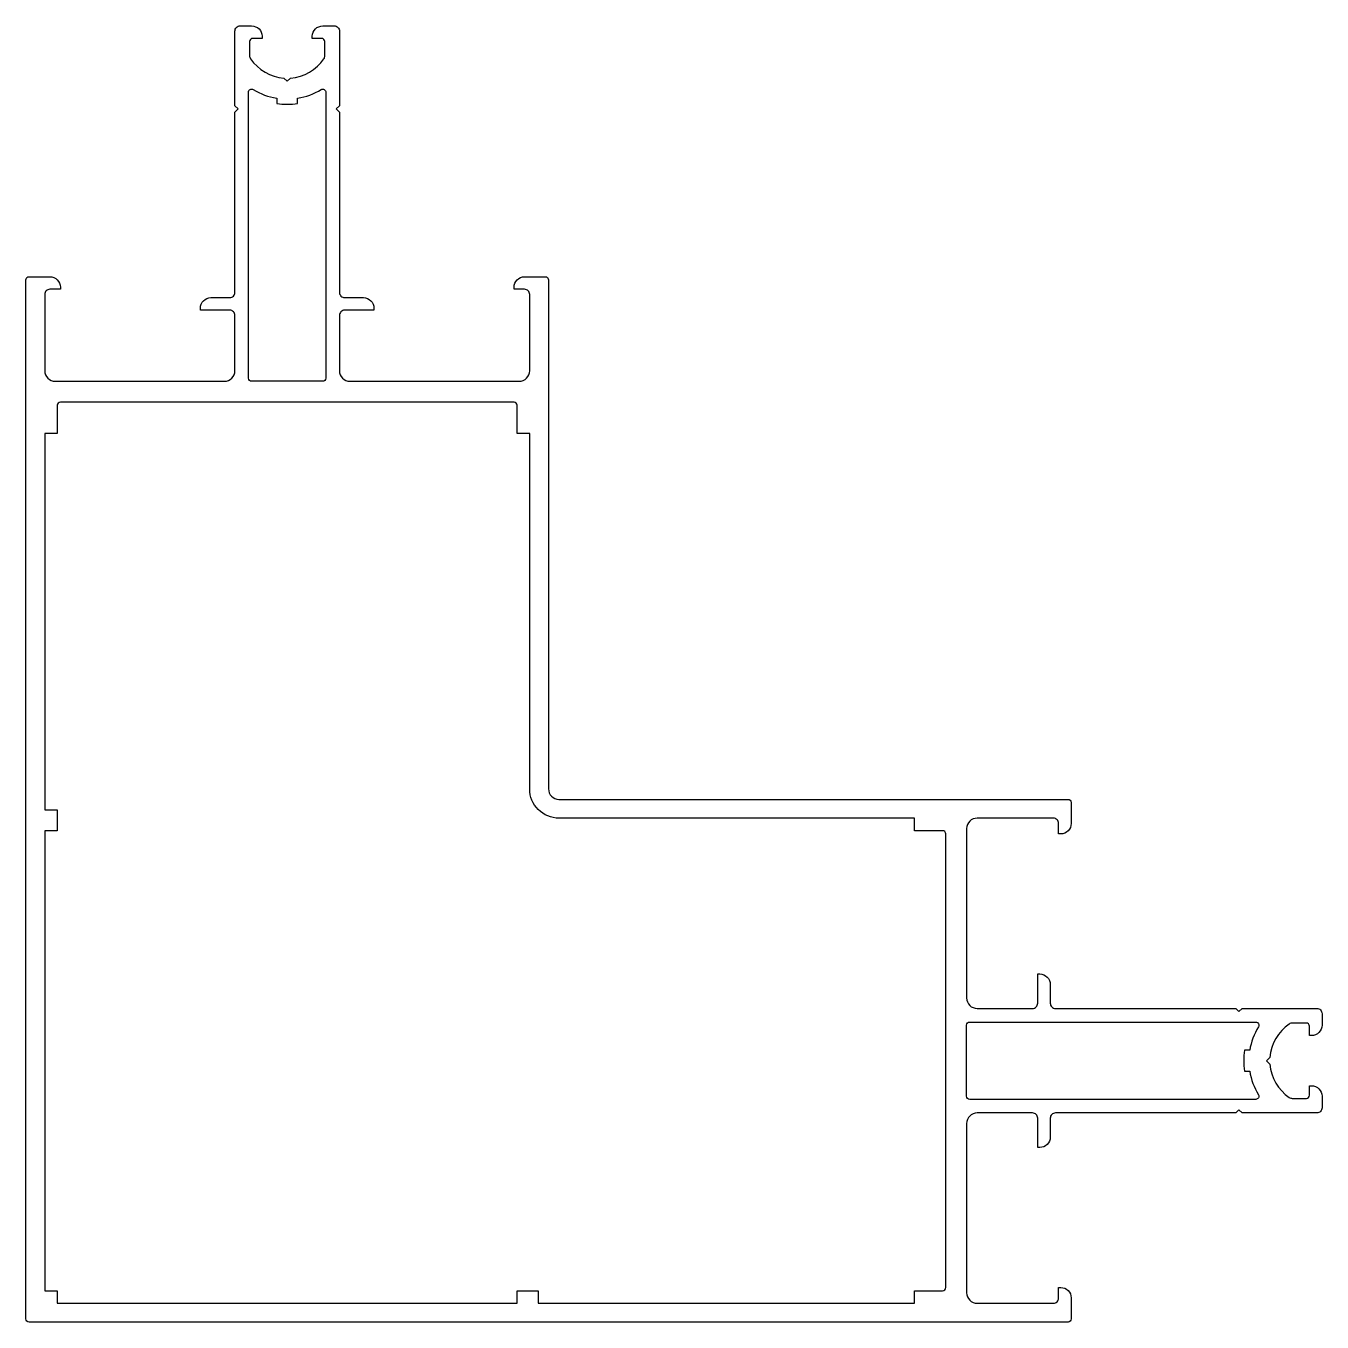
# Model space of a CAD drawing. Extents: x 590 to 714, y -214 to -90.
import ezdxf

# ---------------------------------------------------------------- set-up
doc = ezdxf.new("R2010")
doc.units = 0
doc.header["$LTSCALE"] = 15
doc.layers.get('0').update_dxf_attribs({"linetype": 'CONTINUOUS'})

msp = doc.modelspace()

# ---------------------------------------------------------------- linework, layer by layer
for points in [[(589.67, -114.38, -0.414214), (589.97, -114.08), (591.97, -114.08, -0.414214), (592.97, -115.08), (592.97, -115.28), (591.97, -115.28, 0.414214), (591.47, -115.78), (591.47, -123.08, 0.414214), (592.47, -124.08), (608.67, -124.08, 0.414214), (609.67, -123.08), (609.67, -117.78, 0.414214), (609.17, -117.28), (606.37, -117.28), (606.37, -117.08, -0.414214), (607.37, -116.08), (609.17, -116.08, 0.414214), (609.67, -115.58), (609.67, -98.33), (609.97, -98.03), (609.67, -97.73), (609.67, -90.58, -0.414214), (610.17, -90.08), (611.27, -90.08, -0.414214), (612.27, -91.08), (612.27, -91.28), (611.37, -91.28, 0.414214), (611.07, -91.58), (611.07, -92.94, 0.149524), (611.16, -93.22, 0.229816), (614.36, -95.07), (614.67, -95.38), (614.99, -95.07, 0.229816), (618.19, -93.22, 0.149524), (618.27, -92.94), (618.27, -91.58, 0.414214), (617.97, -91.28), (617.07, -91.28), (617.07, -91.08, -0.414214), (618.07, -90.08), (619.17, -90.08, -0.414214), (619.67, -90.58), (619.67, -97.73), (619.37, -98.03), (619.67, -98.33), (619.67, -115.58, 0.414214), (620.17, -116.08), (621.97, -116.08, -0.414214), (622.97, -117.08), (622.97, -117.28), (620.17, -117.28, 0.414214), (619.67, -117.78), (619.67, -123.08, 0.414214), (620.67, -124.08), (636.87, -124.08, 0.414214), (637.87, -123.08), (637.87, -115.78, 0.414214), (637.37, -115.28), (636.37, -115.28), (636.37, -115.08, -0.414214), (637.37, -114.08), (639.37, -114.08, -0.414214), (639.67, -114.38), (639.67, -163.08, 0.414214), (640.67, -164.08), (689.37, -164.08, -0.414214), (689.67, -164.38), (689.67, -166.38, -0.414214), (688.67, -167.38), (688.47, -167.38), (688.47, -166.38, 0.414214), (687.97, -165.88), (680.67, -165.88, 0.414214), (679.67, -166.88), (679.67, -183.08, 0.414214), (680.67, -184.08), (685.97, -184.08, 0.414214), (686.47, -183.58), (686.47, -180.78), (686.67, -180.78, -0.414214), (687.67, -181.78), (687.67, -183.58, 0.414214), (688.17, -184.08), (705.42, -184.08), (705.72, -184.38), (706.02, -184.08), (713.17, -184.08, -0.414214), (713.67, -184.58), (713.67, -185.68, -0.414214), (712.67, -186.68), (712.47, -186.68), (712.47, -185.78, 0.414214), (712.17, -185.48), (710.82, -185.48, 0.149524), (710.54, -185.57, 0.229816), (708.69, -188.77), (708.37, -189.08), (708.69, -189.4, 0.229816), (710.54, -192.6, 0.149524), (710.82, -192.68), (712.17, -192.68, 0.414214), (712.47, -192.38), (712.47, -191.48), (712.67, -191.48, -0.414214), (713.67, -192.48), (713.67, -193.58, -0.414214), (713.17, -194.08), (706.02, -194.08), (705.72, -193.78), (705.42, -194.08), (688.17, -194.08, 0.414214), (687.67, -194.58), (687.67, -196.38, -0.414214), (686.67, -197.38), (686.47, -197.38), (686.47, -194.58, 0.414214), (685.97, -194.08), (680.67, -194.08, 0.414214), (679.67, -195.08), (679.67, -211.28, 0.414214), (680.67, -212.28), (687.97, -212.28, 0.414214), (688.47, -211.78), (688.47, -210.78), (688.67, -210.78, -0.414214), (689.67, -211.78), (689.67, -213.78, -0.414214), (689.37, -214.08), (589.97, -214.08, -0.414214), (589.67, -213.78)], [(615.67, -97.51), (615.67, -97, 0.096739), (617.92, -96.17, -0.585079), (618.37, -96.43), (618.37, -123.78, -0.414214), (618.07, -124.08), (611.27, -124.08, -0.414214), (610.97, -123.78), (610.97, -96.43, -0.585079), (611.43, -96.17, 0.096739), (613.67, -97), (613.67, -97.51, 0.074597)], [(677.67, -210.78), (677.67, -167.38, 0.414214), (677.37, -167.08), (674.67, -167.08), (674.67, -165.88), (640.67, -165.88, -0.414214), (637.87, -163.08), (637.87, -129.08), (636.67, -129.08), (636.67, -126.38, 0.414214), (636.37, -126.08), (592.97, -126.08, 0.414214), (592.67, -126.38), (592.67, -129.08), (591.47, -129.08), (591.47, -165.08), (592.67, -165.08), (592.67, -167.08), (591.47, -167.08), (591.47, -211.08), (592.67, -211.08), (592.67, -212.28), (636.67, -212.28), (636.67, -211.08), (638.67, -211.08), (638.67, -212.28), (674.67, -212.28), (674.67, -211.08), (677.37, -211.08, 0.414214)], [(706.25, -190.08), (706.75, -190.08, 0.096739), (707.58, -192.33, -0.585079), (707.33, -192.78), (679.97, -192.78, -0.414214), (679.67, -192.48), (679.67, -185.68, -0.414214), (679.97, -185.38), (707.33, -185.38, -0.585079), (707.58, -185.84, 0.096739), (706.75, -188.08), (706.25, -188.08, 0.074597)]]:
    msp.add_lwpolyline(points, format="xyb", close=True)

doc.saveas('drawing.dxf')
